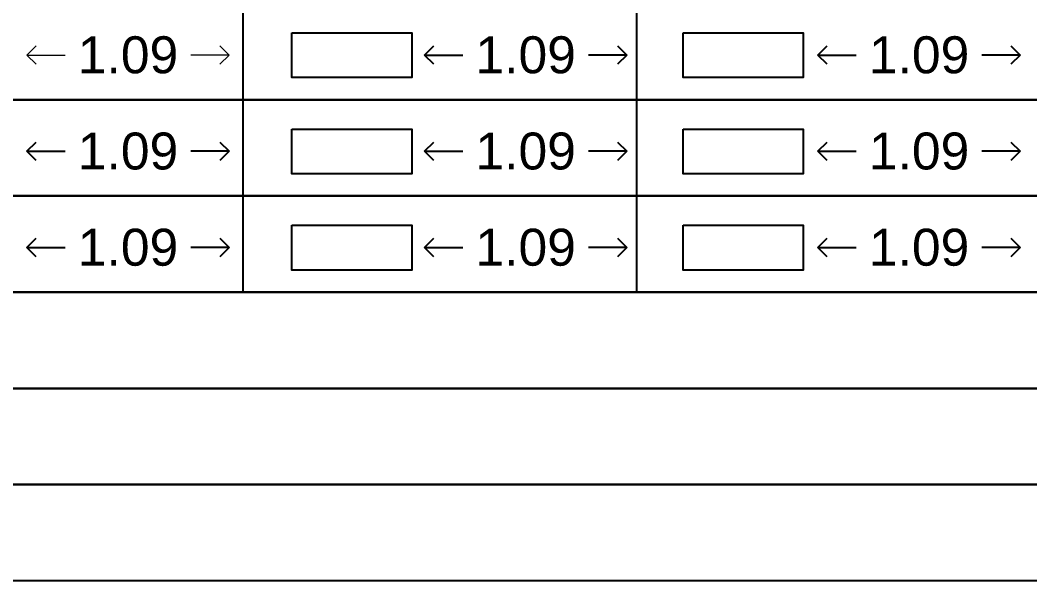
# Model space of a CAD drawing. Header units: metres. Extents: x -9481 to -9285, y 28740 to 57552.
# Drawn here: x -9452.65 to -9447.18, y 28751.47 to 28754.5 of the extents above; entities that cross this region are included whole.
import ezdxf

# ---------------------------------------------------------------- set-up
doc = ezdxf.new("R2010")
doc.units = ezdxf.units.M
doc.header["$PDMODE"] = 34
doc.header["$PDSIZE"] = -15
doc.linetypes.add('CONTINULUS', pattern=[0])
doc.layers.add('BLK_1_FLR_2_REGULAR_ROOM_1', color=7, linetype='Continuous', lineweight=0)
doc.layers.add('PLAN', color=7, linetype='Continuous', lineweight=40)
for name, color, linetype in [('BLK_1_FLR_2_ROOM_1_MEZ_AREA_1', 11, 'Continuous'), ('BLK_1_FLR_2_ROOM_2_MEZ_AREA_1', 11, 'Continuous'), ('BLK_1_FLR_3_REGULAR_ROOM_1', 7, 'Continuous'), ('BLK_1_FLR_3_ROOM_1_MEZ_AREA_1', 11, 'Continuous'), ('BLK_1_FLR_3_ROOM_2_MEZ_AREA_1', 11, 'Continuous'), ('BLK_1_FLR_4_ROOM_1_MEZ_AREA_1', 11, 'Continuous'), ('BLK_1_FLR_4_ROOM_2_MEZ_AREA_1', 11, 'Continuous')]:
    doc.layers.add(name, color=color, linetype=linetype)
doc.layers.add('BLK_1_FLR_4_REGULAR_ROOM_1', color=7, linetype='Continuous', plot=False)
doc.styles.add('Arial', font='arial.ttf', dxfattribs={"height": 0.2})
doc.styles.add('style2', font='arial.ttf', dxfattribs={"height": 0.3})
doc.dimstyles.new('INT DIM', dxfattribs={"dimtxt": 0.3, "dimasz": 0.1, "dimexe": 0.18, "dimexo": 0.0625, "dimgap": 0.09, "dimtad": 0, "dimzin": 0, "dimdsep": 46, "dimtxsty": 'style2', "dimblk": 'OPEN90', "dimcen": 0.09, "dimse1": 1, "dimse2": 1, "dimclrd": 250, "dimclrt": 256, "dimadec": 0, "dimazin": 0, "dimtfac": 1, "dimtofl": 0, "dimtmove": 0, "dimatfit": 3, "dimfxl": 0.18, "dimtolj": 1, "dimtzin": 0, "dimlwd": -1, "dimarcsym": 0})

# ---------------------------------------------------------------- blocks, each defined once
blk = doc.blocks.new('_Open90')
at = {"layer": 'PLAN', "color": 0, "lineweight": -2}
for p, q in [((0, 0), (-1, 0)), ((-0.5, 0.5), (0, 0)), ((0, 0), (-0.5, -0.5))]:
    blk.add_line(p, q, dxfattribs=at)
blk = doc.blocks.new('*D375')
at = {"layer": 'BLK_1_FLR_2_REGULAR_ROOM_1', "color": 250, "transparency": 16777216}
for p, q in [((-9452.5093, 28754.3156), (-9452.4024, 28754.3156)), ((-9451.6143, 28754.3156), (-9451.7213, 28754.3156))]:
    blk.add_line(p, q, dxfattribs=at)
at = {"layer": 'Defpoints', "color": 0, "transparency": 16777216}
for p in [(-9452.6093, 28754.4357), (-9451.5143, 28754.4357), (-9451.5143, 28754.3156)]:
    blk.add_point(p, dxfattribs=at)
at = {"layer": 'BLK_1_FLR_2_REGULAR_ROOM_1', "color": 250, "transparency": 16777216, "xscale": 0.1, "yscale": 0.1, "zscale": 0.1, "rotation": 180}
blk.add_blockref('_Open90', (-9452.6093, 28754.3156), dxfattribs=at)
at = {"layer": 'BLK_1_FLR_2_REGULAR_ROOM_1', "color": 250, "transparency": 16777216, "xscale": 0.1, "yscale": 0.1, "zscale": 0.1}
blk.add_blockref('_Open90', (-9451.5143, 28754.3156), dxfattribs=at)
at = {"layer": 'BLK_1_FLR_2_REGULAR_ROOM_1', "transparency": 16777216, "insert": (-9452.0618, 28754.3156), "char_height": 0.2, "attachment_point": 5, "style": 'Arial', "bg_fill": 3, "box_fill_scale": 1.1, "bg_fill_color": 256, "bg_fill_true_color": 13158600, "bg_fill_transparency": 0}
blk.add_mtext('\\A1;1.09', dxfattribs=at)
blk = doc.blocks.new('*D376')
at = {"layer": 'BLK_1_FLR_3_REGULAR_ROOM_1', "color": 250, "transparency": 16777216}
for p, q in [((-9450.3558, 28754.3156), (-9450.2489, 28754.3156)), ((-9449.4608, 28754.3156), (-9449.5678, 28754.3156))]:
    blk.add_line(p, q, dxfattribs=at)
at = {"layer": 'Defpoints', "color": 0, "transparency": 16777216}
for p in [(-9450.4558, 28754.4357), (-9449.3608, 28754.4357), (-9449.3608, 28754.3156)]:
    blk.add_point(p, dxfattribs=at)
at = {"layer": 'BLK_1_FLR_3_REGULAR_ROOM_1', "color": 250, "transparency": 16777216, "xscale": 0.1, "yscale": 0.1, "zscale": 0.1, "rotation": 180}
blk.add_blockref('_Open90', (-9450.4558, 28754.3156), dxfattribs=at)
at = {"layer": 'BLK_1_FLR_3_REGULAR_ROOM_1', "color": 250, "transparency": 16777216, "xscale": 0.1, "yscale": 0.1, "zscale": 0.1}
blk.add_blockref('_Open90', (-9449.3608, 28754.3156), dxfattribs=at)
at = {"layer": 'BLK_1_FLR_3_REGULAR_ROOM_1', "transparency": 16777216, "insert": (-9449.9083, 28754.3156), "char_height": 0.2, "attachment_point": 5, "style": 'Arial', "bg_fill": 3, "box_fill_scale": 1.1, "bg_fill_color": 256, "bg_fill_true_color": 13158600, "bg_fill_transparency": 0}
blk.add_mtext('\\A1;1.09', dxfattribs=at)
blk = doc.blocks.new('*D377')
at = {"layer": 'BLK_1_FLR_4_REGULAR_ROOM_1', "color": 250, "transparency": 16777216}
for p, q in [((-9448.2254, 28754.3156), (-9448.1184, 28754.3156)), ((-9447.3304, 28754.3156), (-9447.4373, 28754.3156))]:
    blk.add_line(p, q, dxfattribs=at)
at = {"layer": 'Defpoints', "color": 0, "transparency": 16777216}
for p in [(-9448.3254, 28754.4357), (-9447.2304, 28754.4357), (-9447.2304, 28754.3156)]:
    blk.add_point(p, dxfattribs=at)
at = {"layer": 'BLK_1_FLR_4_REGULAR_ROOM_1', "color": 250, "transparency": 16777216, "xscale": 0.1, "yscale": 0.1, "zscale": 0.1, "rotation": 180}
blk.add_blockref('_Open90', (-9448.3254, 28754.3156), dxfattribs=at)
at = {"layer": 'BLK_1_FLR_4_REGULAR_ROOM_1', "color": 250, "transparency": 16777216, "xscale": 0.1, "yscale": 0.1, "zscale": 0.1}
blk.add_blockref('_Open90', (-9447.2304, 28754.3156), dxfattribs=at)
at = {"layer": 'BLK_1_FLR_4_REGULAR_ROOM_1', "transparency": 16777216, "insert": (-9447.7779, 28754.3156), "char_height": 0.2, "attachment_point": 5, "style": 'Arial', "bg_fill": 3, "box_fill_scale": 1.1, "bg_fill_color": 256, "bg_fill_true_color": 13158600, "bg_fill_transparency": 0}
blk.add_mtext('\\A1;1.09', dxfattribs=at)
blk = doc.blocks.new('*D444')
at = {"layer": 'BLK_1_FLR_2_ROOM_1_MEZ_AREA_1', "color": 250, "ltscale": 0.05, "transparency": 16777216}
for p, q in [((-9452.5093, 28753.7949), (-9452.4024, 28753.7949)), ((-9451.6143, 28753.7949), (-9451.7213, 28753.7949))]:
    blk.add_line(p, q, dxfattribs=at)
at = {"layer": 'Defpoints', "color": 0, "linetype": 'CONTINULUS', "ltscale": 0.05, "transparency": 16777216}
for p in [(-9452.6093, 28753.915), (-9451.5143, 28753.915), (-9451.5143, 28753.7949)]:
    blk.add_point(p, dxfattribs=at)
at = {"layer": 'BLK_1_FLR_2_ROOM_1_MEZ_AREA_1', "color": 250, "linetype": 'CONTINULUS', "ltscale": 0.05, "transparency": 16777216, "xscale": 0.1, "yscale": 0.1, "zscale": 0.1, "rotation": 180}
blk.add_blockref('_Open90', (-9452.6093, 28753.7949), dxfattribs=at)
at = {"layer": 'BLK_1_FLR_2_ROOM_1_MEZ_AREA_1', "color": 250, "linetype": 'CONTINULUS', "ltscale": 0.05, "transparency": 16777216, "xscale": 0.1, "yscale": 0.1, "zscale": 0.1}
blk.add_blockref('_Open90', (-9451.5143, 28753.7949), dxfattribs=at)
at = {"layer": 'BLK_1_FLR_2_ROOM_1_MEZ_AREA_1', "linetype": 'CONTINULUS', "ltscale": 0.05, "transparency": 16777216, "insert": (-9452.0618, 28753.7949), "char_height": 0.2, "attachment_point": 5, "style": 'Arial', "bg_fill": 3, "box_fill_scale": 1.1, "bg_fill_color": 256, "bg_fill_true_color": 13158600, "bg_fill_transparency": 0}
blk.add_mtext('\\A1;1.09', dxfattribs=at)
blk = doc.blocks.new('*D445')
at = {"layer": 'BLK_1_FLR_3_ROOM_1_MEZ_AREA_1', "color": 250, "ltscale": 0.05, "transparency": 16777216}
for p, q in [((-9450.3558, 28753.7949), (-9450.2489, 28753.7949)), ((-9449.4608, 28753.7949), (-9449.5678, 28753.7949))]:
    blk.add_line(p, q, dxfattribs=at)
at = {"layer": 'Defpoints', "color": 0, "linetype": 'CONTINULUS', "ltscale": 0.05, "transparency": 16777216}
for p in [(-9450.4558, 28753.915), (-9449.3608, 28753.915), (-9449.3608, 28753.7949)]:
    blk.add_point(p, dxfattribs=at)
at = {"layer": 'BLK_1_FLR_3_ROOM_1_MEZ_AREA_1', "color": 250, "linetype": 'CONTINULUS', "ltscale": 0.05, "transparency": 16777216, "xscale": 0.1, "yscale": 0.1, "zscale": 0.1, "rotation": 180}
blk.add_blockref('_Open90', (-9450.4558, 28753.7949), dxfattribs=at)
at = {"layer": 'BLK_1_FLR_3_ROOM_1_MEZ_AREA_1', "color": 250, "linetype": 'CONTINULUS', "ltscale": 0.05, "transparency": 16777216, "xscale": 0.1, "yscale": 0.1, "zscale": 0.1}
blk.add_blockref('_Open90', (-9449.3608, 28753.7949), dxfattribs=at)
at = {"layer": 'BLK_1_FLR_3_ROOM_1_MEZ_AREA_1', "linetype": 'CONTINULUS', "ltscale": 0.05, "transparency": 16777216, "insert": (-9449.9083, 28753.7949), "char_height": 0.2, "attachment_point": 5, "style": 'Arial', "bg_fill": 3, "box_fill_scale": 1.1, "bg_fill_color": 256, "bg_fill_true_color": 13158600, "bg_fill_transparency": 0}
blk.add_mtext('\\A1;1.09', dxfattribs=at)
blk = doc.blocks.new('*D446')
at = {"layer": 'BLK_1_FLR_4_ROOM_1_MEZ_AREA_1', "color": 250, "ltscale": 0.05, "transparency": 16777216}
for p, q in [((-9448.2254, 28753.7949), (-9448.1184, 28753.7949)), ((-9447.3304, 28753.7949), (-9447.4373, 28753.7949))]:
    blk.add_line(p, q, dxfattribs=at)
at = {"layer": 'Defpoints', "color": 0, "linetype": 'CONTINULUS', "ltscale": 0.05, "transparency": 16777216}
for p in [(-9448.3254, 28753.915), (-9447.2304, 28753.915), (-9447.2304, 28753.7949)]:
    blk.add_point(p, dxfattribs=at)
at = {"layer": 'BLK_1_FLR_4_ROOM_1_MEZ_AREA_1', "color": 250, "linetype": 'CONTINULUS', "ltscale": 0.05, "transparency": 16777216, "xscale": 0.1, "yscale": 0.1, "zscale": 0.1, "rotation": 180}
blk.add_blockref('_Open90', (-9448.3254, 28753.7949), dxfattribs=at)
at = {"layer": 'BLK_1_FLR_4_ROOM_1_MEZ_AREA_1', "color": 250, "linetype": 'CONTINULUS', "ltscale": 0.05, "transparency": 16777216, "xscale": 0.1, "yscale": 0.1, "zscale": 0.1}
blk.add_blockref('_Open90', (-9447.2304, 28753.7949), dxfattribs=at)
at = {"layer": 'BLK_1_FLR_4_ROOM_1_MEZ_AREA_1', "linetype": 'CONTINULUS', "ltscale": 0.05, "transparency": 16777216, "insert": (-9447.7779, 28753.7949), "char_height": 0.2, "attachment_point": 5, "style": 'Arial', "bg_fill": 3, "box_fill_scale": 1.1, "bg_fill_color": 256, "bg_fill_true_color": 13158600, "bg_fill_transparency": 0}
blk.add_mtext('\\A1;1.09', dxfattribs=at)
blk = doc.blocks.new('*D451')
at = {"layer": 'BLK_1_FLR_2_ROOM_2_MEZ_AREA_1', "color": 250, "ltscale": 0.05, "transparency": 16777216}
for p, q in [((-9452.5093, 28753.2743), (-9452.4024, 28753.2743)), ((-9451.6143, 28753.2743), (-9451.7213, 28753.2743))]:
    blk.add_line(p, q, dxfattribs=at)
at = {"layer": 'Defpoints', "color": 0, "linetype": 'CONTINULUS', "ltscale": 0.05, "transparency": 16777216}
for p in [(-9452.6093, 28753.3944), (-9451.5143, 28753.3944), (-9451.5143, 28753.2743)]:
    blk.add_point(p, dxfattribs=at)
at = {"layer": 'BLK_1_FLR_2_ROOM_2_MEZ_AREA_1', "color": 250, "linetype": 'CONTINULUS', "ltscale": 0.05, "transparency": 16777216, "xscale": 0.1, "yscale": 0.1, "zscale": 0.1, "rotation": 180}
blk.add_blockref('_Open90', (-9452.6093, 28753.2743), dxfattribs=at)
at = {"layer": 'BLK_1_FLR_2_ROOM_2_MEZ_AREA_1', "color": 250, "linetype": 'CONTINULUS', "ltscale": 0.05, "transparency": 16777216, "xscale": 0.1, "yscale": 0.1, "zscale": 0.1}
blk.add_blockref('_Open90', (-9451.5143, 28753.2743), dxfattribs=at)
at = {"layer": 'BLK_1_FLR_2_ROOM_2_MEZ_AREA_1', "linetype": 'CONTINULUS', "ltscale": 0.05, "transparency": 16777216, "insert": (-9452.0618, 28753.2743), "char_height": 0.2, "attachment_point": 5, "style": 'Arial', "bg_fill": 3, "box_fill_scale": 1.1, "bg_fill_color": 256, "bg_fill_true_color": 13158600, "bg_fill_transparency": 0}
blk.add_mtext('\\A1;1.09', dxfattribs=at)
blk = doc.blocks.new('*D452')
at = {"layer": 'BLK_1_FLR_3_ROOM_2_MEZ_AREA_1', "color": 250, "ltscale": 0.05, "transparency": 16777216}
for p, q in [((-9450.3558, 28753.2743), (-9450.2489, 28753.2743)), ((-9449.4608, 28753.2743), (-9449.5678, 28753.2743))]:
    blk.add_line(p, q, dxfattribs=at)
at = {"layer": 'Defpoints', "color": 0, "linetype": 'CONTINULUS', "ltscale": 0.05, "transparency": 16777216}
for p in [(-9450.4558, 28753.3944), (-9449.3608, 28753.3944), (-9449.3608, 28753.2743)]:
    blk.add_point(p, dxfattribs=at)
at = {"layer": 'BLK_1_FLR_3_ROOM_2_MEZ_AREA_1', "color": 250, "linetype": 'CONTINULUS', "ltscale": 0.05, "transparency": 16777216, "xscale": 0.1, "yscale": 0.1, "zscale": 0.1, "rotation": 180}
blk.add_blockref('_Open90', (-9450.4558, 28753.2743), dxfattribs=at)
at = {"layer": 'BLK_1_FLR_3_ROOM_2_MEZ_AREA_1', "color": 250, "linetype": 'CONTINULUS', "ltscale": 0.05, "transparency": 16777216, "xscale": 0.1, "yscale": 0.1, "zscale": 0.1}
blk.add_blockref('_Open90', (-9449.3608, 28753.2743), dxfattribs=at)
at = {"layer": 'BLK_1_FLR_3_ROOM_2_MEZ_AREA_1', "linetype": 'CONTINULUS', "ltscale": 0.05, "transparency": 16777216, "insert": (-9449.9083, 28753.2743), "char_height": 0.2, "attachment_point": 5, "style": 'Arial', "bg_fill": 3, "box_fill_scale": 1.1, "bg_fill_color": 256, "bg_fill_true_color": 13158600, "bg_fill_transparency": 0}
blk.add_mtext('\\A1;1.09', dxfattribs=at)
blk = doc.blocks.new('*D453')
at = {"layer": 'BLK_1_FLR_4_ROOM_2_MEZ_AREA_1', "color": 250, "ltscale": 0.05, "transparency": 16777216}
for p, q in [((-9448.2254, 28753.2743), (-9448.1184, 28753.2743)), ((-9447.3304, 28753.2743), (-9447.4373, 28753.2743))]:
    blk.add_line(p, q, dxfattribs=at)
at = {"layer": 'Defpoints', "color": 0, "linetype": 'CONTINULUS', "ltscale": 0.05, "transparency": 16777216}
for p in [(-9448.3254, 28753.3944), (-9447.2304, 28753.3944), (-9447.2304, 28753.2743)]:
    blk.add_point(p, dxfattribs=at)
at = {"layer": 'BLK_1_FLR_4_ROOM_2_MEZ_AREA_1', "color": 250, "linetype": 'CONTINULUS', "ltscale": 0.05, "transparency": 16777216, "xscale": 0.1, "yscale": 0.1, "zscale": 0.1, "rotation": 180}
blk.add_blockref('_Open90', (-9448.3254, 28753.2743), dxfattribs=at)
at = {"layer": 'BLK_1_FLR_4_ROOM_2_MEZ_AREA_1', "color": 250, "linetype": 'CONTINULUS', "ltscale": 0.05, "transparency": 16777216, "xscale": 0.1, "yscale": 0.1, "zscale": 0.1}
blk.add_blockref('_Open90', (-9447.2304, 28753.2743), dxfattribs=at)
at = {"layer": 'BLK_1_FLR_4_ROOM_2_MEZ_AREA_1', "linetype": 'CONTINULUS', "ltscale": 0.05, "transparency": 16777216, "insert": (-9447.7779, 28753.2743), "char_height": 0.2, "attachment_point": 5, "style": 'Arial', "bg_fill": 3, "box_fill_scale": 1.1, "bg_fill_color": 256, "bg_fill_true_color": 13158600, "bg_fill_transparency": 0}
blk.add_mtext('\\A1;1.09', dxfattribs=at)

msp = doc.modelspace()

# ---------------------------------------------------------------- linework, layer by layer
for p, q in [((-9451.4401, 28754.5946), (-9451.4401, 28754.0739)), ((-9449.3086, 28754.5946), (-9449.3086, 28754.0739)), ((-9451.4401, 28754.0739), (-9451.4401, 28753.5533)), ((-9449.3086, 28754.0739), (-9449.3086, 28753.5533)), ((-9451.4401, 28753.5533), (-9451.4401, 28753.0326)), ((-9449.3086, 28753.5533), (-9449.3086, 28753.0326))]:
    msp.add_line(p, q)
for points in [[(-9481.2579, 28752.512), (-9481.2579, 28753.0326), (-9442.23, 28753.0326), (-9442.23, 28752.512), (-9457.8622, 28752.512)], [(-9470.8642, 28752.512), (-9442.23, 28752.512), (-9442.23, 28751.9913), (-9457.8622, 28751.9913)], [(-9461.7318, 28751.9913), (-9442.23, 28751.9913), (-9442.23, 28751.4707), (-9481.2579, 28751.4707), (-9481.2579, 28751.9913)]]:
    msp.add_lwpolyline(points)
at = {"layer": 'BLK_1_FLR_3_REGULAR_ROOM_1', "color": 39}
msp.add_lwpolyline([(-9451.1743, 28754.4357), (-9450.5251, 28754.4357), (-9450.5251, 28754.1935), (-9451.1743, 28754.1935)], close=True, dxfattribs=at)
at = {"layer": 'BLK_1_FLR_3_ROOM_1_MEZ_AREA_1', "color": 11, "linetype": 'CONTINULUS', "ltscale": 0.05}
msp.add_lwpolyline([(-9451.1743, 28753.915), (-9450.5251, 28753.915), (-9450.5251, 28753.6729), (-9451.1743, 28753.6729)], close=True, dxfattribs=at)
at = {"layer": 'BLK_1_FLR_3_ROOM_2_MEZ_AREA_1', "color": 11, "linetype": 'CONTINULUS', "ltscale": 0.05}
msp.add_lwpolyline([(-9451.1743, 28753.3944), (-9450.5251, 28753.3944), (-9450.5251, 28753.1522), (-9451.1743, 28753.1522)], close=True, dxfattribs=at)
at = {"layer": 'BLK_1_FLR_4_REGULAR_ROOM_1', "color": 39}
msp.add_lwpolyline([(-9449.0552, 28754.4357), (-9448.406, 28754.4357), (-9448.406, 28754.1935), (-9449.0552, 28754.1935)], close=True, dxfattribs=at)
at = {"layer": 'BLK_1_FLR_4_ROOM_1_MEZ_AREA_1', "color": 11, "linetype": 'CONTINULUS', "ltscale": 0.05}
msp.add_lwpolyline([(-9449.0552, 28753.915), (-9448.406, 28753.915), (-9448.406, 28753.6729), (-9449.0552, 28753.6729)], close=True, dxfattribs=at)
at = {"layer": 'BLK_1_FLR_4_ROOM_2_MEZ_AREA_1', "color": 11, "linetype": 'CONTINULUS', "ltscale": 0.05}
msp.add_lwpolyline([(-9449.0552, 28753.3944), (-9448.406, 28753.3944), (-9448.406, 28753.1522), (-9449.0552, 28753.1522)], close=True, dxfattribs=at)

# ---------------------------------------------------------------- dimensions: what is measured, and where the dimension line sits
at = {"layer": 'BLK_1_FLR_2_REGULAR_ROOM_1', "color": 39}
dim = msp.add_linear_dim(base=(-9451.51435, 28754.31558), p1=(-9452.60932, 28754.43566), p2=(-9451.51435, 28754.43566), dimstyle='INT DIM', override={"dimtxt": 0.2, "dimtxsty": 'Arial', "dimfxl": 0.125, "dimtfill": 1, "dimtfillclr": 7, "dimarcsym": 1}, dxfattribs=at)
dim.commit()
dim.dimension.update_dxf_attribs({"geometry": '*D375', "text_midpoint": (-9452.06184, 28754.31558)})
at = {"layer": 'BLK_1_FLR_2_ROOM_1_MEZ_AREA_1', "color": 11, "linetype": 'CONTINULUS', "ltscale": 0.05}
dim = msp.add_linear_dim(base=(-9451.51435, 28753.79494), p1=(-9452.60932, 28753.91501), p2=(-9451.51435, 28753.91501), dimstyle='INT DIM', override={"dimtxt": 0.2, "dimtxsty": 'Arial', "dimfxl": 0.125, "dimtfill": 1, "dimtfillclr": 7, "dimarcsym": 1}, dxfattribs=at)
dim.commit()
dim.dimension.update_dxf_attribs({"geometry": '*D444', "text_midpoint": (-9452.06184, 28753.79494)})
at = {"layer": 'BLK_1_FLR_2_ROOM_2_MEZ_AREA_1', "color": 11, "linetype": 'CONTINULUS', "ltscale": 0.05}
dim = msp.add_linear_dim(base=(-9451.51435, 28753.27429), p1=(-9452.60932, 28753.39436), p2=(-9451.51435, 28753.39436), dimstyle='INT DIM', override={"dimtxt": 0.2, "dimtxsty": 'Arial', "dimfxl": 0.125, "dimtfill": 1, "dimtfillclr": 7, "dimarcsym": 1}, dxfattribs=at)
dim.commit()
dim.dimension.update_dxf_attribs({"geometry": '*D451', "text_midpoint": (-9452.06184, 28753.27429)})
at = {"layer": 'BLK_1_FLR_3_REGULAR_ROOM_1', "color": 39}
dim = msp.add_linear_dim(base=(-9449.36082, 28754.31558), p1=(-9450.4558, 28754.43566), p2=(-9449.36082, 28754.43566), dimstyle='INT DIM', override={"dimtxt": 0.2, "dimtxsty": 'Arial', "dimfxl": 0.125, "dimtfill": 1, "dimtfillclr": 7, "dimarcsym": 1}, dxfattribs=at)
dim.commit()
dim.dimension.update_dxf_attribs({"geometry": '*D376', "text_midpoint": (-9449.90831, 28754.31558)})
at = {"layer": 'BLK_1_FLR_3_ROOM_1_MEZ_AREA_1', "color": 11, "linetype": 'CONTINULUS', "ltscale": 0.05}
dim = msp.add_linear_dim(base=(-9449.36082, 28753.79494), p1=(-9450.4558, 28753.91501), p2=(-9449.36082, 28753.91501), dimstyle='INT DIM', override={"dimtxt": 0.2, "dimtxsty": 'Arial', "dimfxl": 0.125, "dimtfill": 1, "dimtfillclr": 7, "dimarcsym": 1}, dxfattribs=at)
dim.commit()
dim.dimension.update_dxf_attribs({"geometry": '*D445', "text_midpoint": (-9449.90831, 28753.79494)})
at = {"layer": 'BLK_1_FLR_3_ROOM_2_MEZ_AREA_1', "color": 11, "linetype": 'CONTINULUS', "ltscale": 0.05}
dim = msp.add_linear_dim(base=(-9449.36082, 28753.27429), p1=(-9450.4558, 28753.39436), p2=(-9449.36082, 28753.39436), dimstyle='INT DIM', override={"dimtxt": 0.2, "dimtxsty": 'Arial', "dimfxl": 0.125, "dimtfill": 1, "dimtfillclr": 7, "dimarcsym": 1}, dxfattribs=at)
dim.commit()
dim.dimension.update_dxf_attribs({"geometry": '*D452', "text_midpoint": (-9449.90831, 28753.27429)})
at = {"layer": 'BLK_1_FLR_4_REGULAR_ROOM_1', "color": 39}
dim = msp.add_linear_dim(base=(-9447.23039, 28754.31558), p1=(-9448.32537, 28754.43566), p2=(-9447.23039, 28754.43566), dimstyle='INT DIM', override={"dimtxt": 0.2, "dimtxsty": 'Arial', "dimfxl": 0.125, "dimtfill": 1, "dimtfillclr": 7, "dimarcsym": 1}, dxfattribs=at)
dim.commit()
dim.dimension.update_dxf_attribs({"geometry": '*D377', "text_midpoint": (-9447.77788, 28754.31558)})
at = {"layer": 'BLK_1_FLR_4_ROOM_1_MEZ_AREA_1', "color": 11, "linetype": 'CONTINULUS', "ltscale": 0.05}
dim = msp.add_linear_dim(base=(-9447.23039, 28753.79494), p1=(-9448.32537, 28753.91501), p2=(-9447.23039, 28753.91501), dimstyle='INT DIM', override={"dimtxt": 0.2, "dimtxsty": 'Arial', "dimfxl": 0.125, "dimtfill": 1, "dimtfillclr": 7, "dimarcsym": 1}, dxfattribs=at)
dim.commit()
dim.dimension.update_dxf_attribs({"geometry": '*D446', "text_midpoint": (-9447.77788, 28753.79494)})
at = {"layer": 'BLK_1_FLR_4_ROOM_2_MEZ_AREA_1', "color": 11, "linetype": 'CONTINULUS', "ltscale": 0.05}
dim = msp.add_linear_dim(base=(-9447.23039, 28753.27429), p1=(-9448.32537, 28753.39436), p2=(-9447.23039, 28753.39436), dimstyle='INT DIM', override={"dimtxt": 0.2, "dimtxsty": 'Arial', "dimfxl": 0.125, "dimtfill": 1, "dimtfillclr": 7, "dimarcsym": 1}, dxfattribs=at)
dim.commit()
dim.dimension.update_dxf_attribs({"geometry": '*D453', "text_midpoint": (-9447.77788, 28753.27429)})

# ---------------------------------------------------------------- next in the draw order: linework, layer by layer
msp.add_lwpolyline([(-9481.2579, 28754.5946), (-9442.23, 28754.5946), (-9442.23, 28754.0739), (-9481.2579, 28754.0739), (-9481.2579, 28754.5946)], close=True)
for points in [[(-9481.2579, 28753.5533), (-9481.2579, 28754.0739), (-9442.23, 28754.0739), (-9442.23, 28753.5533), (-9457.8622, 28753.5533)], [(-9457.8622, 28753.5533), (-9442.23, 28753.5533), (-9442.23, 28753.0326), (-9481.2579, 28753.0326), (-9481.2579, 28753.5533)]]:
    msp.add_lwpolyline(points)

doc.saveas('drawing.dxf')
